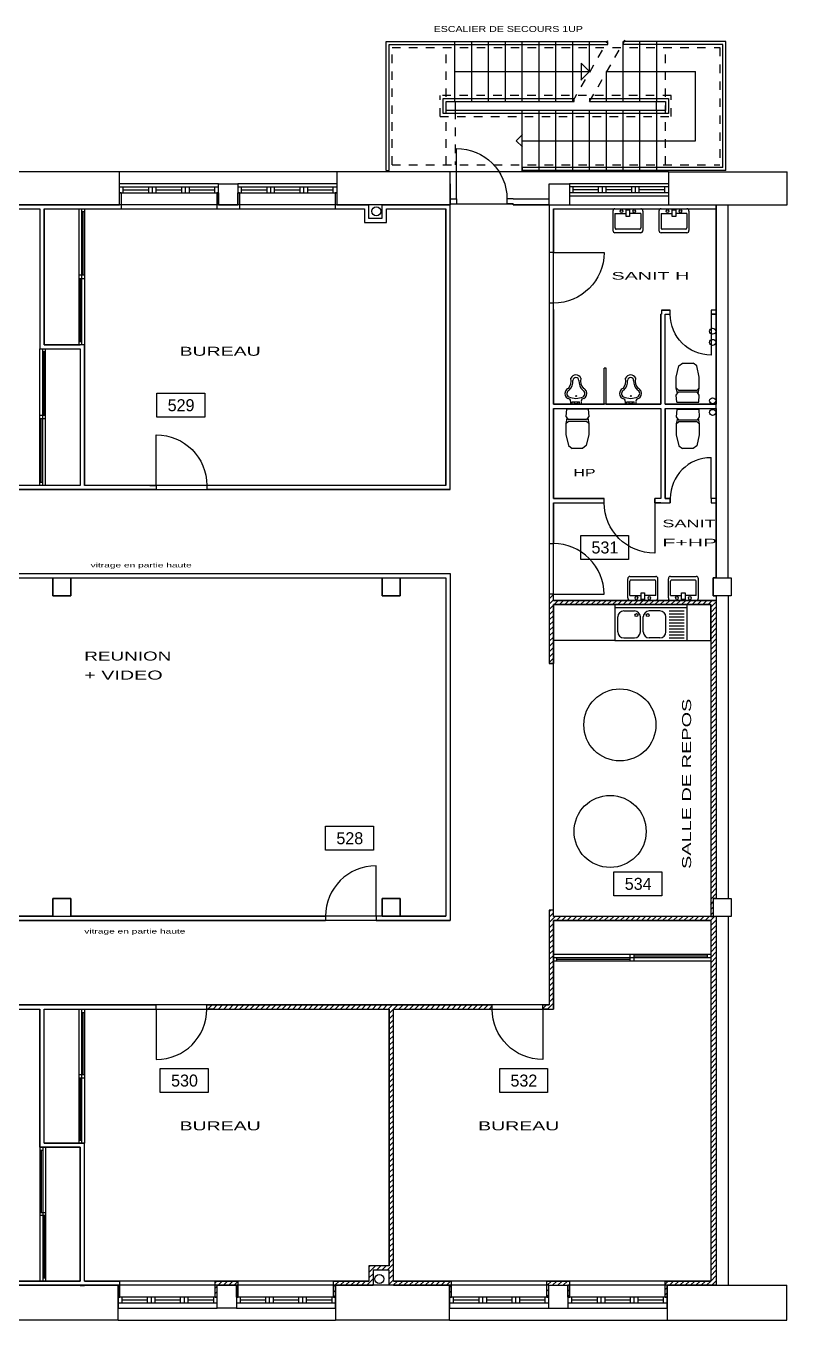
# Model space of a CAD drawing. Extents: x -18.1 to 35.5, y -11.5 to 10.4.
# Drawn here: x 22.8 to 35.47, y -11.17 to 10.39 of the extents above; entities that cross this region are included whole.
import ezdxf

# ---------------------------------------------------------------- set-up
doc = ezdxf.new("R2010")
doc.units = 0
doc.header["$MEASUREMENT"] = 0
doc.linetypes.add('_DASHED', pattern=[0.282222, 0.141111, -0.141111])
doc.linetypes.add('TRAIT_PLEIN', pattern=[0])
for name, color, linetype in [('CLOIS5', 2, 'TRAIT_PLEIN'), ('ESCALIERS', 3, 'TRAIT_PLEIN'), ('MUR', 7, 'TRAIT_PLEIN'), ('PORTE', 3, 'Continuous'), ('SANITAIRE', 6, 'TRAIT_PLEIN'), ('SPACES', 150, 'TRAIT_PLEIN'), ('TEXTES', 6, 'TRAIT_PLEIN'), ('VITRE', 1, 'TRAIT_PLEIN')]:
    doc.layers.add(name, color=color, linetype=linetype)

msp = doc.modelspace()

# ---------------------------------------------------------------- hatches: boundary and pattern name
at = {"layer": 'CLOIS5'}
h = msp.add_hatch(dxfattribs=at)
h.set_pattern_fill('ANSI31', color=256, scale=0.5, style=0)
h.paths.add_polyline_path([(34.295, 0.817), (31.585, 0.817), (31.585, 0.921), (31.515, 0.921), (31.515, 0.816), (31.515, -0.234), (31.585, -0.234), (31.585, 0.747), (34.203, 0.747), (34.203, -4.147), (34.203, -4.447), (34.243, -4.447), (34.243, -4.147), (34.243, -4.147), (34.295, -4.147)])
h = msp.add_hatch(dxfattribs=at)
h.set_pattern_fill('ANSI31', color=256, scale=0.5, style=0)
h.paths.add_polyline_path([(34.295, -4.447), (31.585, -4.447), (31.585, -4.343), (31.515, -4.343), (31.515, -4.447), (31.515, -5.92), (31.406, -5.92), (31.406, -5.99), (31.51, -5.99), (31.585, -5.99), (31.585, -5.117), (31.585, -4.517), (34.203, -4.517), (34.203, -10.522), (33.445, -10.522), (33.445, -10.592), (33.475, -10.592), (33.475, -10.592), (34.295, -10.592)])
h.paths.add_polyline_path([(31.855, -10.522), (31.475, -10.522), (31.475, -10.592), (31.505, -10.592), (31.505, -10.592), (31.825, -10.592), (31.825, -10.592), (31.855, -10.592)], flags=16)
h = msp.add_hatch(dxfattribs=at)
h.set_pattern_fill('ANSI31', color=256, scale=0.5, style=0)
h.paths.add_polyline_path([(30.566, -5.92), (30.46, -5.92), (25.812, -5.92), (25.812, -5.99), (25.917, -5.99), (28.85, -5.99), (28.85, -10.27), (28.511, -10.27), (28.511, -10.522), (27.925, -10.522), (27.925, -10.592), (27.955, -10.592), (27.955, -10.592), (28.581, -10.592), (28.581, -10.34), (28.85, -10.34), (28.85, -10.592), (29.855, -10.592), (29.855, -10.592), (29.885, -10.592), (29.885, -10.522), (28.92, -10.522), (28.92, -5.99), (30.46, -5.99), (30.566, -5.99)])
h.paths.add_polyline_path([(26.335, -10.522), (25.955, -10.522), (25.955, -10.592), (25.985, -10.592), (25.985, -10.592), (26.305, -10.592), (26.305, -10.592), (26.335, -10.592)], flags=17)
h = msp.add_hatch(dxfattribs=at)
h.set_pattern_fill('ANSI31', color=256, scale=0.5, style=0)
h.paths.add_polyline_path([(25.985, -10.592), (25.955, -10.592), (25.955, -10.792), (25.985, -10.792)])
h.paths.add_polyline_path([(26.335, -10.592), (26.305, -10.592), (26.305, -10.792), (26.335, -10.792)])
h.paths.add_polyline_path([(27.955, -10.592), (27.925, -10.592), (27.925, -10.792), (27.955, -10.792)])
h.paths.add_polyline_path([(29.885, -10.592), (29.855, -10.592), (29.855, -10.792), (29.885, -10.792)])
h = msp.add_hatch(dxfattribs=at)
h.set_pattern_fill('ANSI31', color=256, scale=0.5, style=0)
h.paths.add_polyline_path([(31.505, -10.592), (31.475, -10.592), (31.475, -10.792), (31.505, -10.792)])
h.paths.add_polyline_path([(31.855, -10.592), (31.825, -10.592), (31.825, -10.792), (31.855, -10.792)])
h.paths.add_polyline_path([(33.475, -10.592), (33.445, -10.592), (33.445, -10.792), (33.475, -10.792)])

# ---------------------------------------------------------------- linework, layer by layer
for p, q in [((24.39, 7.604), (24.36, 7.604)), ((24.36, 7.408), (24.36, 7.604)), ((24.39, 7.604), (24.39, 7.341)), ((26.01, 7.604), (25.98, 7.604)), ((25.98, 7.604), (25.98, 7.341)), ((26.01, 7.604), (26.01, 7.408)), ((26.36, 7.604), (26.33, 7.604)), ((26.33, 7.408), (26.33, 7.604)), ((26.36, 7.604), (26.36, 7.341)), ((27.98, 7.604), (27.95, 7.604)), ((27.95, 7.604), (27.95, 7.341)), ((27.98, 7.604), (27.98, 7.408)), ((18.887, 7.341), (23.035, 7.341)), ((22.509, 7.408), (24.36, 7.408)), ((23.035, 7.341), (23.035, 5.006)), ((23.105, 7.341), (28.436, 7.341)), ((23.105, 7.341), (23.105, 5.076)), ((26.01, 7.408), (26.33, 7.408)), ((27.98, 7.408), (28.506, 7.408)), ((28.436, 7.341), (28.436, 7.114)), ((28.506, 7.409), (28.506, 7.184)), ((28.735, 7.184), (28.735, 7.409)), ((28.735, 7.408), (29.865, 7.408)), ((28.805, 7.114), (28.807, 7.341)), ((28.807, 7.341), (29.794, 7.341)), ((29.795, 2.733), (29.795, 7.341)), ((29.865, 7.504), (29.865, 7.404)), ((29.865, 7.504), (29.969, 7.504)), ((29.865, 7.424), (29.969, 7.424)), ((29.865, 2.663), (29.865, 7.404)), ((29.969, 7.504), (29.969, 7.424)), ((30.915, 7.504), (30.81, 7.504)), ((30.81, 7.504), (30.81, 7.424)), ((30.915, 7.424), (30.81, 7.424)), ((30.915, 7.504), (31.515, 7.504)), ((30.915, 7.408), (30.915, 7.424)), ((31.515, 7.408), (30.915, 7.408)), ((31.515, 7.408), (31.515, 7.504)), ((31.515, 7.408), (31.515, 6.714)), ((31.515, 7.408), (34.295, 7.408)), ((31.585, 7.341), (31.585, 6.714)), ((31.586, 7.341), (34.295, 7.341)), ((34.295, 7.408), (34.295, 7.341)), ((28.506, 7.184), (28.735, 7.184)), ((28.436, 7.114), (28.805, 7.114)), ((31.515, 6.714), (31.515, 6.61)), ((31.585, 6.714), (31.585, 6.61)), ((31.585, 6.61), (31.515, 6.61)), ((31.585, 5.769), (31.515, 5.769)), ((31.515, 5.769), (31.515, 5.664)), ((31.515, 5.664), (31.515, 1.866)), ((31.585, 5.664), (31.585, 5.769)), ((31.585, 5.664), (31.585, 4.084)), ((33.384, 5.654), (33.384, 5.584)), ((33.384, 5.654), (33.444, 5.654)), ((33.444, 5.654), (33.444, 5.649)), ((33.444, 5.649), (33.529, 5.649)), ((33.529, 5.584), (33.529, 5.649)), ((34.295, 5.649), (34.209, 5.649)), ((34.209, 5.649), (34.209, 5.584)), ((34.295, 5.649), (34.295, 5.584)), ((33.374, 5.584), (33.384, 5.584)), ((33.374, 4.084), (33.374, 5.584)), ((33.444, 5.584), (33.444, 5.584)), ((33.444, 4.084), (33.444, 5.584)), ((33.444, 5.584), (33.529, 5.584)), ((34.295, 5.584), (34.209, 5.584)), ((23.035, 5.006), (23.705, 5.006)), ((23.105, 5.076), (23.705, 5.076)), ((23.705, 5.077), (23.705, 5.076)), ((23.705, 5.077), (23.775, 5.077)), ((23.705, 5.006), (23.705, 2.733)), ((23.775, 5.077), (23.775, 2.733)), ((32.46, 4.683), (32.43, 4.683)), ((32.43, 4.084), (32.43, 4.683)), ((32.46, 4.084), (32.46, 4.683)), ((31.585, 4.084), (32.43, 4.084)), ((31.585, 4.014), (31.585, 2.514)), ((31.585, 4.014), (33.374, 4.014)), ((32.46, 4.084), (33.374, 4.084)), ((33.374, 4.014), (33.374, 2.514)), ((33.444, 4.084), (34.295, 4.084)), ((33.444, 4.014), (34.295, 4.014)), ((33.444, 4.014), (33.444, 2.514)), ((34.295, 4.014), (34.295, 4.084)), ((24.867, 2.663), (21.633, 2.663)), ((23.035, 2.733), (21.737, 2.733)), ((23.705, 2.733), (23.035, 2.733)), ((24.867, 2.733), (23.775, 2.733)), ((24.867, 2.733), (24.972, 2.733)), ((24.972, 2.663), (24.867, 2.663)), ((24.972, 2.733), (24.972, 2.663)), ((25.917, 2.733), (25.812, 2.733)), ((25.812, 2.733), (25.812, 2.663)), ((25.917, 2.663), (25.812, 2.663)), ((29.795, 2.733), (25.917, 2.733)), ((29.865, 2.663), (25.917, 2.663)), ((31.585, 2.514), (32.324, 2.514)), ((31.585, 2.444), (31.585, 1.866)), ((31.585, 2.444), (32.324, 2.444)), ((32.324, 2.514), (32.429, 2.514)), ((32.324, 2.444), (32.429, 2.444)), ((32.429, 2.444), (32.429, 2.514)), ((33.27, 2.444), (33.27, 2.514)), ((33.27, 2.514), (33.27, 2.444)), ((33.374, 2.514), (33.27, 2.514)), ((33.374, 2.444), (33.27, 2.444)), ((33.374, 2.514), (33.374, 2.514)), ((33.374, 2.444), (33.529, 2.444)), ((33.444, 2.514), (33.529, 2.514)), ((33.444, 2.514), (33.529, 2.514)), ((33.529, 2.514), (33.529, 2.444)), ((34.295, 2.514), (34.209, 2.514)), ((34.209, 2.514), (34.209, 2.444)), ((34.209, 2.444), (34.295, 2.444)), ((34.295, 2.514), (34.295, 2.45)), ((31.515, 1.866), (31.515, 1.761)), ((31.585, 1.761), (31.515, 1.761)), ((31.585, 1.866), (31.585, 1.761)), ((21.632, 1.263), (29.865, 1.263)), ((21.737, 1.193), (29.795, 1.193)), ((29.795, 1.193), (29.795, -4.445)), ((29.865, 1.263), (29.865, -4.515)), ((31.515, 0.921), (31.515, 0.816)), ((31.585, 0.921), (31.515, 0.921)), ((31.585, 0.816), (31.585, 0.921)), ((31.515, 0.816), (31.515, -0.234)), ((31.585, 0.817), (34.295, 0.817)), ((31.585, 0.747), (31.585, -0.234)), ((31.585, 0.747), (34.203, 0.747)), ((31.585, 0.747), (31.585, -0.234)), ((34.203, 0.747), (34.203, -4.147)), ((34.295, 0.817), (34.295, -4.147)), ((31.585, -0.234), (31.515, -0.234)), ((34.203, -4.147), (34.203, -4.447)), ((34.295, -4.147), (34.243, -4.147)), ((34.243, -4.147), (34.243, -4.447)), ((20.503, -4.515), (27.685, -4.515)), ((20.682, -4.445), (27.685, -4.445)), ((27.685, -4.445), (27.79, -4.445)), ((27.685, -4.515), (27.79, -4.515)), ((27.79, -4.445), (27.79, -4.515)), ((29.035, -4.445), (28.63, -4.445)), ((28.63, -4.445), (28.63, -4.515)), ((28.63, -4.515), (28.735, -4.515)), ((28.735, -4.445), (29.795, -4.445)), ((28.735, -4.515), (29.865, -4.515)), ((31.515, -4.343), (31.515, -4.447)), ((31.585, -4.343), (31.515, -4.343)), ((31.515, -4.447), (31.515, -5.92)), ((31.585, -4.447), (31.585, -4.343)), ((34.295, -4.447), (31.585, -4.447)), ((31.585, -4.517), (31.585, -5.117)), ((34.203, -4.517), (31.585, -4.517)), ((34.203, -4.447), (34.243, -4.447)), ((34.203, -4.517), (34.203, -10.522)), ((34.295, -4.447), (34.295, -10.592)), ((31.585, -5.117), (31.585, -5.99)), ((21.633, -5.92), (24.972, -5.92)), ((21.737, -5.99), (23.035, -5.99)), ((23.035, -8.29), (23.035, -5.99)), ((23.105, -5.99), (23.775, -5.99)), ((23.105, -8.222), (23.105, -5.99)), ((23.775, -5.99), (24.867, -5.99)), ((24.867, -5.99), (24.972, -5.99)), ((24.972, -5.99), (24.972, -5.92)), ((25.812, -5.92), (30.46, -5.92)), ((25.812, -5.99), (25.812, -5.92)), ((25.917, -5.99), (25.812, -5.99)), ((25.917, -5.99), (28.85, -5.99)), ((28.85, -10.27), (28.85, -5.99)), ((28.92, -5.99), (30.46, -5.99)), ((28.92, -10.522), (28.92, -5.99)), ((30.46, -5.92), (30.566, -5.92)), ((30.46, -5.99), (30.566, -5.99)), ((30.566, -5.99), (30.566, -5.92)), ((31.406, -5.99), (31.406, -5.92)), ((31.406, -5.92), (31.51, -5.92)), ((31.51, -5.99), (31.406, -5.99)), ((31.51, -5.92), (31.515, -5.92)), ((31.51, -5.99), (31.585, -5.99)), ((23.705, -8.29), (23.035, -8.29)), ((23.105, -8.222), (23.775, -8.222)), ((23.705, -10.522), (23.705, -8.29)), ((23.775, -10.522), (23.775, -8.222)), ((28.511, -10.27), (28.511, -10.522)), ((28.85, -10.27), (28.511, -10.27)), ((28.581, -10.34), (28.581, -10.592)), ((28.85, -10.34), (28.581, -10.34)), ((28.85, -10.592), (28.85, -10.34)), ((22.405, -10.522), (23.705, -10.522)), ((23.775, -10.522), (24.365, -10.522)), ((25.955, -10.522), (24.365, -10.522)), ((24.365, -10.792), (24.365, -10.522)), ((25.955, -10.522), (26.335, -10.522)), ((25.955, -10.792), (25.955, -10.522)), ((27.925, -10.522), (26.335, -10.522)), ((26.335, -10.792), (26.335, -10.522)), ((27.925, -10.522), (28.511, -10.522)), ((27.925, -10.792), (27.925, -10.522)), ((28.92, -10.522), (29.885, -10.522)), ((31.475, -10.522), (29.885, -10.522)), ((29.885, -10.792), (29.885, -10.522)), ((31.475, -10.522), (31.855, -10.522)), ((31.475, -10.792), (31.475, -10.522)), ((33.445, -10.522), (31.855, -10.522)), ((31.855, -10.792), (31.855, -10.522)), ((33.445, -10.792), (33.445, -10.522)), ((33.445, -10.522), (34.203, -10.522)), ((22.435, -10.592), (23.777, -10.592)), ((23.705, -10.593), (23.775, -10.593)), ((23.777, -10.592), (24.335, -10.592)), ((24.335, -10.792), (24.335, -10.592)), ((25.985, -10.592), (26.305, -10.592)), ((25.985, -10.792), (25.985, -10.592)), ((26.305, -10.792), (26.305, -10.592)), ((27.955, -10.592), (28.581, -10.592)), ((27.955, -10.792), (27.955, -10.592)), ((29.855, -10.592), (28.85, -10.592)), ((28.922, -10.592), (29.855, -10.592)), ((29.855, -10.792), (29.855, -10.592)), ((31.505, -10.592), (31.825, -10.592)), ((31.505, -10.792), (31.505, -10.592)), ((31.825, -10.792), (31.825, -10.592)), ((33.475, -10.792), (33.475, -10.592)), ((33.475, -10.592), (34.299, -10.592)), ((34.295, -10.592), (33.475, -10.592)), ((33.475, -10.592), (33.475, -10.792)), ((24.335, -10.792), (24.365, -10.792)), ((25.955, -10.792), (25.985, -10.792)), ((26.305, -10.792), (26.335, -10.792)), ((27.925, -10.792), (27.955, -10.792)), ((29.855, -10.792), (29.885, -10.792)), ((31.475, -10.792), (31.505, -10.792)), ((31.825, -10.792), (31.855, -10.792)), ((33.445, -10.792), (33.475, -10.792))]:
    msp.add_line(p, q, dxfattribs=at)
at = {"layer": 'ESCALIERS', "linetype": '_DASHED'}
for p, q in [((31.905, 9.125), (32.492, 10.141)), ((32.185, 9.125), (32.777, 10.15)), ((28.897, 10.025), (34.357, 10.025)), ((28.897, 8.075), (28.897, 10.025)), ((29.799, 8.075), (29.799, 10.025)), ((33.451, 8.075), (33.451, 10.025)), ((34.357, 10.025), (34.357, 8.075)), ((33.546, 9.23), (29.697, 9.23)), ((29.697, 8.875), (29.697, 9.23)), ((33.546, 8.875), (33.546, 9.23)), ((29.697, 8.875), (33.548, 8.875)), ((29.947, 8.975), (29.947, 8.075)), ((28.897, 8.075), (34.357, 8.075))]:
    msp.add_line(p, q, dxfattribs=at)
at = {"layer": 'ESCALIERS'}
for p, q in [((28.797, 10.125), (32.492, 10.125)), ((28.797, 7.978), (28.797, 10.125)), ((28.847, 10.075), (32.492, 10.075)), ((28.847, 7.978), (28.847, 10.075)), ((29.945, 9.125), (29.945, 10.125)), ((30.225, 9.125), (30.225, 10.125)), ((30.505, 9.125), (30.505, 10.125)), ((30.785, 9.125), (30.785, 10.125)), ((31.065, 9.125), (31.065, 10.125)), ((31.345, 9.125), (31.345, 10.125)), ((31.625, 9.125), (31.625, 10.125)), ((31.905, 9.125), (31.905, 10.125)), ((32.185, 9.625), (32.185, 10.125)), ((32.492, 10.075), (32.492, 10.125)), ((32.745, 9.125), (32.745, 10.125)), ((32.745, 10.125), (32.745, 10.075)), ((34.455, 10.125), (32.745, 10.125)), ((34.405, 10.075), (32.745, 10.075)), ((33.025, 9.125), (33.025, 10.125)), ((33.305, 9.125), (33.305, 10.125)), ((34.405, 8.028), (34.405, 10.075)), ((34.455, 7.978), (34.455, 10.125)), ((32.185, 9.625), (32.043, 9.768)), ((32.043, 9.768), (32.043, 9.485)), ((29.945, 9.625), (32.185, 9.625)), ((32.185, 9.625), (32.042, 9.482)), ((32.465, 9.125), (32.465, 9.625)), ((32.465, 9.625), (33.95, 9.625)), ((33.95, 8.475), (33.95, 9.625)), ((29.747, 9.175), (31.93, 9.175)), ((29.747, 8.925), (29.747, 9.175)), ((29.797, 9.125), (31.93, 9.125)), ((29.797, 8.975), (29.797, 9.125)), ((31.93, 9.125), (31.93, 9.175)), ((32.185, 9.175), (32.185, 9.125)), ((32.185, 9.175), (33.501, 9.175)), ((32.185, 9.125), (33.451, 9.125)), ((33.451, 9.125), (33.451, 8.975)), ((33.501, 9.175), (33.501, 8.925)), ((33.501, 8.925), (29.747, 8.925)), ((33.451, 8.975), (29.797, 8.975)), ((31.065, 7.975), (31.065, 8.975)), ((31.345, 7.975), (31.345, 8.975)), ((31.625, 7.975), (31.625, 8.975)), ((31.905, 7.975), (31.905, 8.975)), ((32.185, 7.975), (32.185, 8.975)), ((32.465, 7.975), (32.465, 8.975)), ((32.745, 7.975), (32.745, 8.975)), ((33.025, 7.975), (33.025, 8.975)), ((33.305, 7.975), (33.305, 8.975)), ((30.965, 8.475), (31.069, 8.58)), ((30.965, 8.475), (31.069, 8.371)), ((31.065, 8.475), (33.95, 8.475)), ((28.797, 7.978), (28.847, 7.978)), ((31.065, 8.028), (31.065, 7.978)), ((34.405, 8.028), (31.065, 8.028)), ((34.455, 7.978), (31.065, 7.978))]:
    msp.add_line(p, q, dxfattribs=at)
at = {"layer": 'MUR'}
for p, q in [((29.797, 8.975), (29.797, 9.125)), ((29.797, 9.125), (29.947, 9.125)), ((29.947, 9.125), (29.947, 8.975)), ((33.301, 8.975), (33.301, 9.125)), ((33.301, 9.125), (33.451, 9.125)), ((33.451, 9.125), (33.451, 8.975)), ((29.947, 8.975), (29.797, 8.975)), ((33.451, 8.975), (33.301, 8.975)), ((24.36, 7.958), (22.509, 7.958)), ((27.98, 7.958), (24.36, 7.958)), ((24.36, 7.408), (24.36, 7.958)), ((27.98, 7.958), (27.98, 7.408)), ((29.865, 7.958), (27.98, 7.958)), ((29.865, 7.408), (29.865, 7.958)), ((33.5, 7.958), (29.869, 7.958)), ((33.5, 7.958), (33.5, 7.408)), ((33.5, 7.958), (35.474, 7.958)), ((35.474, 7.408), (35.474, 7.958)), ((26.01, 7.754), (24.36, 7.754)), ((26.01, 7.754), (26.33, 7.754)), ((26.01, 7.408), (26.01, 7.754)), ((26.33, 7.754), (26.33, 7.408)), ((27.98, 7.754), (26.33, 7.754)), ((29.865, 7.754), (29.865, 7.404)), ((31.515, 7.754), (31.85, 7.754)), ((31.515, 7.408), (31.515, 7.754)), ((31.85, 7.754), (31.85, 7.408)), ((33.5, 7.754), (31.85, 7.754)), ((31.85, 7.554), (33.5, 7.554)), ((24.36, 7.408), (22.509, 7.408)), ((29.865, 7.408), (24.36, 7.408)), ((31.515, 7.408), (35.474, 7.408)), ((34.295, 1.193), (34.295, 7.408)), ((34.495, 1.193), (34.495, 7.408)), ((23.249, 0.894), (23.249, 1.194)), ((23.249, 1.194), (23.549, 1.194)), ((23.549, 1.194), (23.549, 0.894)), ((28.735, 0.893), (28.735, 1.193)), ((28.735, 1.193), (29.035, 1.193)), ((29.035, 1.193), (29.035, 0.893)), ((34.243, 0.893), (34.243, 1.193)), ((34.243, 1.193), (34.543, 1.193)), ((34.295, 1.193), (34.495, 1.193)), ((34.543, 1.193), (34.543, 0.893)), ((23.549, 0.894), (23.249, 0.894)), ((29.035, 0.893), (28.735, 0.893)), ((34.543, 0.893), (34.243, 0.893)), ((34.495, 0.893), (34.295, 0.893)), ((34.295, 0.893), (34.295, -4.147)), ((34.495, 0.893), (34.495, -4.147)), ((23.249, -4.447), (23.249, -4.147)), ((23.249, -4.147), (23.549, -4.147)), ((23.549, -4.147), (23.549, -4.447)), ((28.735, -4.445), (28.735, -4.147)), ((28.735, -4.147), (29.035, -4.147)), ((29.035, -4.147), (29.035, -4.445)), ((34.243, -4.147), (34.543, -4.147)), ((34.243, -4.147), (34.243, -4.447)), ((34.295, -4.147), (34.495, -4.147)), ((34.543, -4.147), (34.543, -4.447)), ((23.549, -4.447), (23.249, -4.447)), ((29.035, -4.445), (28.735, -4.445)), ((34.543, -4.447), (34.243, -4.447)), ((34.495, -4.447), (34.295, -4.447)), ((34.295, -4.447), (34.295, -10.592)), ((34.495, -4.447), (34.495, -10.592)), ((24.335, -10.592), (22.435, -10.592)), ((24.335, -10.592), (24.335, -10.972)), ((24.335, -10.592), (24.335, -10.592)), ((24.335, -10.592), (24.335, -10.972)), ((25.985, -10.592), (24.335, -10.592)), ((24.335, -11.172), (24.335, -10.592)), ((26.305, -10.592), (25.985, -10.592)), ((25.985, -10.972), (25.985, -10.592)), ((26.305, -10.592), (26.305, -10.972)), ((27.955, -10.592), (26.305, -10.592)), ((27.955, -10.592), (27.955, -11.172)), ((29.855, -10.592), (27.955, -10.592)), ((27.955, -10.972), (27.955, -10.592)), ((27.955, -10.592), (27.955, -10.592)), ((27.955, -10.972), (27.955, -10.592)), ((28.511, -10.592), (28.581, -10.592)), ((29.855, -11.172), (29.855, -10.592)), ((29.855, -10.592), (29.855, -10.972)), ((31.505, -10.592), (29.855, -10.592)), ((31.505, -10.592), (31.825, -10.592)), ((31.505, -10.972), (31.505, -10.592)), ((31.825, -10.592), (31.825, -10.972)), ((33.475, -10.592), (31.825, -10.592)), ((33.475, -10.972), (33.475, -10.592)), ((33.475, -10.592), (33.475, -11.172)), ((33.475, -10.592), (35.47, -10.592)), ((35.47, -11.172), (35.47, -10.592)), ((24.335, -10.972), (24.335, -10.972)), ((24.335, -10.972), (25.985, -10.972)), ((26.305, -10.972), (25.985, -10.972)), ((26.305, -10.972), (27.955, -10.972)), ((27.955, -10.972), (27.955, -10.972)), ((29.855, -10.972), (31.505, -10.972)), ((31.505, -10.972), (31.825, -10.972)), ((31.825, -10.972), (33.475, -10.972)), ((24.335, -11.172), (22.435, -11.172)), ((24.335, -11.172), (27.955, -11.172)), ((29.855, -11.172), (27.955, -11.172)), ((29.855, -11.172), (33.478, -11.172)), ((33.475, -11.172), (35.47, -11.172))]:
    msp.add_line(p, q, dxfattribs=at)
for centre, major_axis, start_param, end_param in [((28.635, 7.298), (-0.053, 0.053), -0.785398, 5.497787), ((34.235, 5.301), (0.0354, 0.0354), 0.785398, 7.068583), ((34.235, 5.115), (0.0354, 0.0354), 0.785398, 7.068583), ((34.235, 4.142), (0.0354, 0.0354), 0.785398, 7.068583), ((34.235, 3.949), (0.0354, 0.0354), 0.785398, 7.068583), ((28.686, -10.486), (-0.053, 0.053), -0.785398, 5.497787)]:
    msp.add_ellipse(centre, major_axis=major_axis, ratio=1, start_param=start_param, end_param=end_param, dxfattribs=at)
at = {"layer": 'PORTE'}
for p, q in [((29.969, 7.504), (29.969, 8.345)), ((23.68, 7.337), (23.68, 5.077)), ((23.727, 7.337), (23.727, 5.077)), ((23.775, 7.337), (23.775, 5.077)), ((23.775, 7.287), (23.727, 7.287)), ((23.751, 7.287), (23.751, 6.232)), ((31.585, 6.61), (32.427, 6.61)), ((23.775, 6.232), (23.68, 6.232)), ((23.68, 6.181), (23.775, 6.181)), ((23.704, 6.181), (23.704, 5.127)), ((34.209, 5.584), (34.209, 4.904)), ((23.035, 2.738), (23.035, 5.008)), ((23.082, 2.738), (23.082, 5.008)), ((23.129, 2.738), (23.129, 5.008)), ((23.68, 5.127), (23.727, 5.127)), ((23.129, 4.958), (23.082, 4.958)), ((23.106, 3.898), (23.106, 4.958)), ((23.129, 3.898), (23.035, 3.898)), ((23.035, 3.848), (23.129, 3.848)), ((23.058, 2.788), (23.058, 3.848)), ((24.972, 2.733), (24.972, 3.574)), ((34.209, 2.514), (34.209, 3.195)), ((23.035, 2.788), (23.082, 2.788)), ((33.27, 2.444), (33.27, 1.603)), ((31.585, 0.921), (32.427, 0.921)), ((28.63, -4.445), (28.63, -3.604)), ((31.583, -5.078), (34.203, -5.078)), ((31.583, -5.133), (34.203, -5.133)), ((31.641, -5.187), (31.641, -5.133)), ((31.641, -5.16), (32.864, -5.16)), ((32.864, -5.187), (32.864, -5.078)), ((32.922, -5.078), (32.922, -5.187)), ((32.922, -5.105), (34.145, -5.105)), ((34.145, -5.078), (34.145, -5.133)), ((31.583, -5.187), (34.203, -5.187)), ((23.682, -6.002), (23.682, -8.222)), ((23.728, -6.002), (23.728, -8.222)), ((23.775, -6.002), (23.775, -8.222)), ((24.972, -5.99), (24.972, -6.831)), ((31.406, -5.99), (31.406, -6.831)), ((23.775, -6.051), (23.728, -6.051)), ((23.751, -6.051), (23.751, -7.087)), ((23.775, -7.087), (23.682, -7.087)), ((23.682, -7.136), (23.775, -7.136)), ((23.705, -7.136), (23.705, -8.173)), ((23.682, -8.173), (23.728, -8.173)), ((23.035, -8.29), (23.035, -10.52)), ((23.035, -8.339), (23.081, -8.339)), ((23.058, -8.339), (23.058, -9.38)), ((23.081, -8.29), (23.081, -10.52)), ((23.128, -8.29), (23.128, -10.52)), ((23.035, -9.38), (23.128, -9.38)), ((23.128, -9.43), (23.035, -9.43)), ((23.104, -9.43), (23.104, -10.471)), ((23.128, -10.471), (23.081, -10.471))]:
    msp.add_line(p, q, dxfattribs=at)
at = {"layer": 'PORTE', "extrusion": (0, 0, -1)}
for centre, major_axis, start_param, end_param in [((29.969, 7.504), (0.595, 0.595), -0.785398, 0.785398), ((31.585, 6.61), (-0.595, 0.595), 2.356195, 3.926991), ((34.209, 5.584), (0.481, 0.481), 2.356195, 3.926991), ((24.972, 2.733), (0.595, 0.595), -0.785398, 0.785398), ((33.27, 2.444), (0.595, 0.595), 2.356195, 3.926991), ((31.406, -5.99), (0.595, 0.595), 2.356195, 3.926991)]:
    msp.add_ellipse(centre, major_axis=major_axis, ratio=1, start_param=start_param, end_param=end_param, dxfattribs=at)
at = {"layer": 'PORTE'}
for centre, major_axis, start_param, end_param in [((34.209, 2.514), (-0.481, 0.481), -0.785398, 0.785398), ((31.585, 0.921), (0.595, 0.595), 5.497787, 7.068584), ((28.63, -4.445), (-0.595, 0.595), -0.785398, 0.785398), ((24.972, -5.99), (-0.595, 0.595), 2.356195, 3.926991)]:
    msp.add_ellipse(centre, major_axis=major_axis, ratio=1, start_param=start_param, end_param=end_param, dxfattribs=at)
at = {"layer": 'SANITAIRE'}
for p, q in [((32.609, 7.341), (33.037, 7.341)), ((33.377, 7.341), (33.805, 7.341)), ((32.573, 7.301), (32.573, 6.981)), ((32.609, 7.261), (32.609, 7.021)), ((32.609, 7.261), (32.794, 7.261)), ((32.794, 7.213), (32.794, 7.325)), ((32.794, 7.325), (32.852, 7.325)), ((32.852, 7.213), (32.794, 7.213)), ((32.852, 7.325), (32.852, 7.213)), ((33.037, 7.261), (32.852, 7.261)), ((33.037, 7.261), (33.037, 7.021)), ((33.073, 7.301), (33.073, 6.981)), ((33.341, 7.301), (33.341, 6.981)), ((33.377, 7.261), (33.377, 7.021)), ((33.377, 7.261), (33.563, 7.261)), ((33.563, 7.213), (33.563, 7.325)), ((33.563, 7.325), (33.62, 7.325)), ((33.62, 7.213), (33.563, 7.213)), ((33.62, 7.325), (33.62, 7.213)), ((33.805, 7.261), (33.62, 7.261)), ((33.805, 7.261), (33.805, 7.021)), ((33.841, 7.301), (33.841, 6.981)), ((33.037, 6.941), (32.609, 6.941)), ((33.019, 7.001), (32.627, 7.001)), ((33.805, 6.941), (33.377, 6.941)), ((33.788, 7.001), (33.395, 7.001)), ((33.673, 4.724), (33.734, 4.769)), ((33.734, 4.769), (33.909, 4.769)), ((33.969, 4.724), (33.909, 4.769)), ((33.63, 4.537), (33.673, 4.724)), ((33.63, 4.358), (33.63, 4.537)), ((34.012, 4.537), (33.969, 4.724)), ((34.012, 4.358), (34.012, 4.537)), ((33.648, 4.264), (33.63, 4.358)), ((33.63, 4.358), (33.668, 4.32)), ((33.668, 4.32), (33.975, 4.32)), ((34.012, 4.358), (33.975, 4.32)), ((33.994, 4.264), (34.012, 4.358)), ((31.87, 4.133), (31.87, 4.084)), ((31.898, 4.084), (31.898, 4.127)), ((31.898, 4.127), (32.018, 4.127)), ((31.93, 4.127), (31.93, 4.084)), ((31.93, 4.099), (31.986, 4.099)), ((31.986, 4.127), (31.986, 4.084)), ((32.018, 4.084), (32.018, 4.127)), ((32.046, 4.133), (32.046, 4.084)), ((32.781, 4.133), (32.781, 4.084)), ((32.808, 4.084), (32.808, 4.127)), ((32.808, 4.127), (32.929, 4.127)), ((32.841, 4.127), (32.841, 4.084)), ((32.841, 4.099), (32.896, 4.099)), ((32.896, 4.127), (32.896, 4.084)), ((32.929, 4.084), (32.929, 4.127)), ((32.956, 4.133), (32.956, 4.084)), ((33.63, 4.237), (33.667, 4.292)), ((33.638, 4.118), (33.63, 4.237)), ((33.638, 4.118), (34.004, 4.118)), ((33.667, 4.292), (33.976, 4.292)), ((34.012, 4.237), (33.976, 4.292)), ((34.004, 4.118), (34.012, 4.237)), ((31.799, 4.001), (31.791, 3.882)), ((31.791, 3.882), (31.827, 3.828)), ((32.164, 4.001), (31.799, 4.001)), ((31.87, 4.084), (31.898, 4.084)), ((31.93, 4.084), (31.986, 4.084)), ((32.046, 4.084), (32.018, 4.084)), ((32.172, 3.882), (32.136, 3.828)), ((32.164, 4.001), (32.172, 3.882)), ((32.781, 4.084), (32.808, 4.084)), ((32.841, 4.084), (32.896, 4.084)), ((32.956, 4.084), (32.929, 4.084)), ((33.638, 3.995), (33.63, 3.877)), ((34.004, 3.995), (33.638, 3.995)), ((34.004, 3.995), (34.012, 3.877)), ((31.809, 3.855), (31.791, 3.762)), ((31.791, 3.762), (31.828, 3.799)), ((31.791, 3.762), (31.791, 3.583)), ((32.136, 3.828), (31.827, 3.828)), ((32.135, 3.799), (31.828, 3.799)), ((32.172, 3.762), (32.135, 3.799)), ((32.154, 3.855), (32.172, 3.762)), ((32.172, 3.762), (32.172, 3.583)), ((33.63, 3.877), (33.667, 3.822)), ((33.648, 3.85), (33.63, 3.756)), ((33.63, 3.756), (33.668, 3.793)), ((33.63, 3.756), (33.63, 3.577)), ((33.976, 3.822), (33.667, 3.822)), ((33.975, 3.793), (33.668, 3.793)), ((34.012, 3.756), (33.975, 3.793)), ((34.012, 3.877), (33.976, 3.822)), ((33.994, 3.85), (34.012, 3.756)), ((34.012, 3.756), (34.012, 3.577)), ((31.791, 3.583), (31.834, 3.395)), ((32.172, 3.583), (32.129, 3.395)), ((33.63, 3.577), (33.673, 3.39)), ((34.012, 3.577), (33.969, 3.39)), ((31.834, 3.395), (31.894, 3.35)), ((32.069, 3.35), (31.894, 3.35)), ((32.129, 3.395), (32.069, 3.35)), ((33.673, 3.39), (33.734, 3.345)), ((33.909, 3.345), (33.734, 3.345)), ((33.969, 3.39), (33.909, 3.345)), ((32.822, 0.857), (32.822, 1.177)), ((32.858, 1.217), (33.287, 1.217)), ((32.858, 0.897), (32.858, 1.137)), ((32.876, 1.157), (33.269, 1.157)), ((33.287, 0.897), (33.287, 1.137)), ((33.322, 0.857), (33.322, 1.177)), ((33.497, 0.857), (33.497, 1.177)), ((33.533, 1.217), (33.961, 1.217)), ((33.533, 0.897), (33.533, 1.137)), ((33.55, 1.157), (33.943, 1.157)), ((33.961, 0.897), (33.961, 1.137)), ((33.997, 0.857), (33.997, 1.177)), ((32.858, 0.897), (33.044, 0.897)), ((33.044, 0.833), (33.044, 0.945)), ((33.044, 0.945), (33.101, 0.945)), ((33.101, 0.945), (33.101, 0.833)), ((33.287, 0.897), (33.101, 0.897)), ((33.533, 0.897), (33.718, 0.897)), ((33.718, 0.833), (33.718, 0.945)), ((33.718, 0.945), (33.775, 0.945)), ((33.775, 0.945), (33.775, 0.833)), ((33.961, 0.897), (33.775, 0.897)), ((32.604, 0.747), (31.585, 0.747)), ((31.585, 0.747), (31.585, 0.147)), ((33.804, 0.747), (32.604, 0.747)), ((32.604, 0.747), (32.604, 0.147)), ((33.804, 0.747), (32.604, 0.747)), ((32.604, 0.697), (33.804, 0.697)), ((33.287, 0.817), (32.858, 0.817)), ((33.101, 0.833), (33.044, 0.833)), ((33.961, 0.817), (33.533, 0.817)), ((33.775, 0.833), (33.718, 0.833)), ((33.804, 0.747), (33.804, 0.147)), ((33.804, 0.747), (33.804, 0.147)), ((33.804, 0.747), (33.804, 0.147)), ((33.804, 0.747), (33.804, 0.147)), ((34.203, 0.747), (33.804, 0.747)), ((34.203, 0.147), (34.203, 0.747)), ((32.656, 0.291), (32.656, 0.541)), ((32.756, 0.641), (32.931, 0.641)), ((33.031, 0.291), (33.031, 0.541)), ((33.08, 0.291), (33.08, 0.541)), ((33.356, 0.641), (33.18, 0.641)), ((33.456, 0.291), (33.456, 0.541)), ((33.759, 0.64), (33.509, 0.64)), ((33.759, 0.59), (33.509, 0.59)), ((33.759, 0.54), (33.509, 0.54)), ((33.759, 0.49), (33.509, 0.49)), ((33.759, 0.44), (33.509, 0.44)), ((33.759, 0.39), (33.509, 0.39)), ((33.759, 0.34), (33.509, 0.34)), ((33.759, 0.29), (33.509, 0.29)), ((33.759, 0.24), (33.509, 0.24)), ((32.604, 0.147), (31.585, 0.147)), ((32.604, 0.147), (33.804, 0.147)), ((32.756, 0.191), (32.931, 0.191)), ((33.356, 0.191), (33.18, 0.191)), ((33.759, 0.19), (33.509, 0.19)), ((33.804, 0.147), (34.203, 0.147))]:
    msp.add_line(p, q, dxfattribs=at)
for centre, radius in [((31.961, 4.222), 0.0073), ((32.871, 4.222), 0.0073), ((32.966, 0.572), 0.0246), ((33.154, 0.572), 0.0246), ((32.69, -1.257), 0.6), ((32.528, -3.032), 0.6)]:
    msp.add_circle(centre, radius, dxfattribs=at)
for centre, radius, start, end in [((31.958, 4.481), 0.0915, 22.7132, 157.0807), ((31.958, 4.481), 0.0496, 0, 180), ((32.869, 4.481), 0.0915, 22.7132, 157.0807), ((32.869, 4.481), 0.0496, 0, 180), ((31.867, 4.263), 0.0914, 112.5531, 156.0593), ((31.867, 4.263), 0.0602, 112.5528, 241.3243), ((31.689, 4.473), 0.191, 318.7876, 13.2319), ((31.689, 4.473), 0.22, 315.0883, 2.1277), ((32.227, 4.473), 0.22, 177.8723, 224.9117), ((32.227, 4.473), 0.191, 166.7681, 221.2124), ((32.049, 4.263), 0.0602, 298.6757, 67.4472), ((32.049, 4.263), 0.0914, 23.9406, 67.4469), ((32.778, 4.263), 0.0914, 112.5531, 156.0593), ((32.778, 4.263), 0.0602, 112.5528, 241.3243), ((32.599, 4.473), 0.191, 318.7876, 13.2319), ((32.599, 4.473), 0.22, 315.0883, 2.1277), ((33.138, 4.473), 0.22, 177.8723, 224.9117), ((33.138, 4.473), 0.191, 166.7681, 221.2124), ((32.96, 4.263), 0.0602, 298.6757, 67.4472), ((32.96, 4.263), 0.0914, 23.9406, 67.4469), ((31.867, 4.263), 0.0918, 156.0596, 242.3165), ((31.821, 4.133), 0.049, 0.1549, 86.2177), ((31.958, 4.451), 0.269, 243.5367, 296.4633), ((32.095, 4.133), 0.049, 93.7823, 179.8451), ((32.049, 4.263), 0.0918, 297.6835, 23.9404), ((32.778, 4.263), 0.0918, 156.0596, 242.3165), ((32.732, 4.133), 0.049, 0.1549, 86.2177), ((32.869, 4.451), 0.269, 243.5367, 296.4633), ((33.006, 4.133), 0.049, 93.7823, 179.8451), ((32.96, 4.263), 0.0918, 297.6835, 23.9404), ((32.756, 0.541), 0.1, 90, 180), ((32.931, 0.541), 0.1, 360, 90), ((33.18, 0.541), 0.1, 90, 180), ((33.356, 0.541), 0.1, 0, 90), ((32.756, 0.291), 0.1, 180, 270), ((32.931, 0.291), 0.1, 270, 0), ((33.18, 0.291), 0.1, 180, 270), ((33.356, 0.291), 0.1, 270, 0)]:
    msp.add_arc(centre, radius, start, end, dxfattribs=at)
for centre, major_axis, ratio, start_param, end_param in [((32.609, 7.301), (0, 0.04), 0.892858, 0, 1.570796), ((33.037, 7.301), (0, 0.04), 0.892858, -1.570796, 0), ((33.377, 7.301), (0, 0.04), 0.892858, 0, 1.570796), ((33.805, 7.301), (0, 0.04), 0.892858, -1.570796, 0), ((32.716, 7.301), (0, 0.024), 0.892857, 3.141593, 9.424778), ((32.93, 7.301), (0, 0.024), 0.892857, 3.141593, 9.424778), ((33.484, 7.301), (0, 0.024), 0.892857, 3.141593, 9.424778), ((33.698, 7.301), (0, 0.024), 0.892857, 3.141593, 9.424778), ((32.609, 6.981), (0, 0.04), 0.892858, 1.570796, 3.141593), ((32.627, 7.021), (0, 0.02), 0.892857, 1.570796, 3.141593), ((33.019, 7.021), (0, 0.02), 0.892857, 3.141593, 4.712389), ((33.037, 6.981), (0, 0.04), 0.892858, 3.141593, 4.712389), ((33.377, 6.981), (0, 0.04), 0.892858, 1.570796, 3.141593), ((33.395, 7.021), (0, 0.02), 0.892857, 1.570796, 3.141593), ((33.788, 7.021), (0, 0.02), 0.892857, 3.141593, 4.712389), ((33.805, 6.981), (0, 0.04), 0.892858, 3.141593, 4.712389), ((32.858, 1.177), (0, 0.04), 0.892858, 0, 1.570796), ((32.876, 1.137), (0, 0.02), 0.892857, 0, 1.570796), ((33.269, 1.137), (0, 0.02), 0.892857, -1.570796, 0), ((33.287, 1.177), (0, 0.04), 0.892858, -1.570796, 0), ((33.533, 1.177), (0, 0.04), 0.892858, 0, 1.570796), ((33.55, 1.137), (0, 0.02), 0.892857, 0, 1.570796), ((33.943, 1.137), (0, 0.02), 0.892857, -1.570796, 0), ((33.961, 1.177), (0, 0.04), 0.892858, -1.570796, 0), ((32.858, 0.857), (0, 0.04), 0.892858, 1.570796, 3.141593), ((33.287, 0.857), (0, 0.04), 0.892858, 3.141593, 4.712389), ((33.533, 0.857), (0, 0.04), 0.892858, 1.570796, 3.141593), ((33.961, 0.857), (0, 0.04), 0.892858, 3.141593, 4.712389)]:
    msp.add_ellipse(centre, major_axis=major_axis, ratio=ratio, start_param=start_param, end_param=end_param, dxfattribs=at)
for centre in [(32.965, 0.857), (33.18, 0.857), (33.64, 0.857), (33.854, 0.857)]:
    msp.add_ellipse(centre, major_axis=(0, 0.024), ratio=0.892857, dxfattribs=at)
at = {"layer": 'SPACES'}
for points in [[(13.666, 2.663), (29.865, 2.663), (29.865, 7.424), (30.915, 7.424), (30.915, 7.408), (31.515, 7.408), (31.515, -0.234), (31.585, -0.234), (31.585, 0.747), (34.203, 0.747), (34.203, -4.447), (31.585, -4.447), (31.585, -4.343), (31.515, -4.343), (31.515, -5.92), (13.77, -5.92), (13.77, -2.702), (12.64, -2.702), (12.64, -0.746), (13.666, -0.746), (13.666, 2.663)], [(17.93, 7.341), (23.035, 7.341), (23.035, 5.006), (23.705, 5.006), (23.705, 2.733), (17.93, 2.733), (17.93, 7.341)], [(23.105, 7.341), (28.436, 7.341), (28.436, 7.114), (28.805, 7.114), (28.807, 7.341), (29.795, 7.341), (29.795, 2.733), (23.775, 2.733), (23.775, 5.077), (23.105, 5.076), (23.105, 7.341)], [(31.586, 7.341), (34.295, 7.341), (34.295, 5.649), (34.209, 5.649), (34.209, 5.584), (34.295, 5.584), (34.295, 4.084), (33.444, 4.084), (33.444, 5.584), (33.529, 5.584), (33.529, 5.649), (33.444, 5.649), (33.444, 5.654), (33.384, 5.654), (33.384, 5.584), (33.374, 5.584), (33.374, 4.084), (31.585, 4.084), (31.585, 7.341)], [(31.585, 4.014), (33.374, 4.014), (33.374, 2.514), (33.27, 2.514), (33.27, 2.444), (33.529, 2.444), (33.529, 2.514), (33.444, 2.514), (33.444, 4.014), (34.295, 4.014), (34.295, 2.514), (34.209, 2.514), (34.209, 2.444), (34.295, 2.444), (34.295, 1.193), (34.243, 1.193), (34.243, 0.893), (34.295, 0.893), (34.295, 0.817), (31.585, 0.817), (31.585, 2.444), (32.429, 2.444), (32.429, 2.514), (31.585, 2.514), (31.585, 4.014)], [(15.39, 1.263), (29.865, 1.263), (29.865, -4.515), (15.39, -4.515), (15.39, 1.263)], [(20.682, 1.193), (23.249, 1.193), (23.249, 0.894), (23.549, 0.894), (23.549, 1.193), (28.735, 1.193), (28.735, 0.893), (29.035, 0.893), (29.035, 1.193), (29.795, 1.193), (29.795, -4.445), (29.035, -4.445), (29.035, -4.147), (28.735, -4.147), (28.735, -4.445), (23.549, -4.445), (23.549, -4.147), (23.249, -4.147), (23.249, -4.445), (20.682, -4.445), (20.682, 1.193), (20.682, 1.193)], [(31.585, 0.747), (34.203, 0.747), (34.203, -4.447), (31.585, -4.447), (31.585, 0.747)], [(31.585, -4.517), (34.203, -4.517), (34.203, -10.522), (28.92, -10.522), (28.92, -5.99), (31.585, -5.99), (31.585, -4.517)], [(17.93, -5.99), (23.035, -5.99), (23.035, -8.29), (23.705, -8.29), (23.705, -10.522), (18.234, -10.522), (18.234, -10.326), (17.93, -10.326), (17.93, -5.99)], [(23.105, -5.99), (28.85, -5.99), (28.85, -10.27), (28.511, -10.27), (28.511, -10.522), (23.775, -10.522), (23.775, -8.222), (23.105, -8.222), (23.105, -5.99)]]:
    msp.add_lwpolyline(points, dxfattribs=at)
at = {"layer": 'TEXTES'}
for points in [[(24.982, 4.269), (25.781, 4.269), (25.781, 3.868), (24.982, 3.868)], [(32.038, 1.899), (32.836, 1.899), (32.836, 1.498), (32.038, 1.498)], [(27.79, -2.944), (28.589, -2.944), (28.589, -3.345), (27.79, -3.345)], [(32.592, -3.704), (33.39, -3.704), (33.39, -4.106), (32.592, -4.106)], [(25.038, -6.981), (25.837, -6.981), (25.837, -7.382), (25.038, -7.382)], [(30.689, -6.981), (31.487, -6.981), (31.487, -7.382), (30.689, -7.382)]]:
    msp.add_lwpolyline(points, close=True, dxfattribs=at)
at = {"layer": 'VITRE'}
for p, q in [((24.359, 7.704), (26.01, 7.704)), ((24.36, 7.604), (26.01, 7.604)), ((24.422, 7.604), (24.422, 7.704)), ((24.422, 7.654), (24.847, 7.654)), ((24.847, 7.604), (24.847, 7.704)), ((24.909, 7.604), (24.909, 7.704)), ((24.972, 7.604), (24.972, 7.704)), ((24.972, 7.654), (25.397, 7.654)), ((25.397, 7.604), (25.397, 7.704)), ((25.46, 7.604), (25.46, 7.704)), ((25.523, 7.604), (25.523, 7.704)), ((25.523, 7.654), (25.947, 7.654)), ((25.947, 7.604), (25.947, 7.704)), ((26.329, 7.704), (27.98, 7.704)), ((26.33, 7.604), (27.98, 7.604)), ((26.392, 7.604), (26.392, 7.704)), ((26.392, 7.654), (26.817, 7.654)), ((26.817, 7.604), (26.817, 7.704)), ((26.879, 7.604), (26.879, 7.704)), ((26.942, 7.604), (26.942, 7.704)), ((26.942, 7.654), (27.367, 7.654)), ((27.367, 7.604), (27.367, 7.704)), ((27.43, 7.604), (27.43, 7.704)), ((27.493, 7.604), (27.493, 7.704)), ((27.493, 7.654), (27.917, 7.654)), ((27.917, 7.604), (27.917, 7.704)), ((33.5, 7.704), (31.849, 7.704)), ((33.5, 7.604), (31.85, 7.604)), ((31.912, 7.604), (31.912, 7.704)), ((32.337, 7.654), (31.912, 7.654)), ((32.337, 7.604), (32.337, 7.704)), ((32.399, 7.604), (32.399, 7.704)), ((32.462, 7.604), (32.462, 7.704)), ((32.887, 7.654), (32.462, 7.654)), ((32.887, 7.604), (32.887, 7.704)), ((32.95, 7.604), (32.95, 7.704)), ((33.013, 7.604), (33.013, 7.704)), ((33.437, 7.654), (33.013, 7.654)), ((33.437, 7.604), (33.437, 7.704)), ((25.985, -10.892), (24.334, -10.892)), ((25.985, -10.792), (24.335, -10.792)), ((24.397, -10.792), (24.397, -10.892)), ((24.822, -10.842), (24.397, -10.842)), ((24.822, -10.792), (24.822, -10.892)), ((24.884, -10.792), (24.884, -10.892)), ((24.947, -10.792), (24.947, -10.892)), ((25.372, -10.842), (24.947, -10.842)), ((25.372, -10.792), (25.372, -10.892)), ((25.435, -10.792), (25.435, -10.892)), ((25.498, -10.792), (25.498, -10.892)), ((25.922, -10.842), (25.498, -10.842)), ((25.922, -10.792), (25.922, -10.892)), ((27.955, -10.892), (26.304, -10.892)), ((27.955, -10.792), (26.305, -10.792)), ((26.367, -10.792), (26.367, -10.892)), ((26.792, -10.842), (26.367, -10.842)), ((26.792, -10.792), (26.792, -10.892)), ((26.854, -10.792), (26.854, -10.892)), ((26.917, -10.792), (26.917, -10.892)), ((27.342, -10.842), (26.917, -10.842)), ((27.342, -10.792), (27.342, -10.892)), ((27.405, -10.792), (27.405, -10.892)), ((27.468, -10.792), (27.468, -10.892)), ((27.892, -10.842), (27.468, -10.842)), ((27.892, -10.792), (27.892, -10.892)), ((31.505, -10.792), (29.855, -10.792)), ((31.505, -10.892), (29.855, -10.892)), ((29.917, -10.792), (29.917, -10.892)), ((30.342, -10.842), (29.917, -10.842)), ((30.342, -10.792), (30.342, -10.892)), ((30.405, -10.792), (30.405, -10.892)), ((30.468, -10.792), (30.468, -10.892)), ((30.892, -10.842), (30.468, -10.842)), ((30.892, -10.792), (30.892, -10.892)), ((30.955, -10.792), (30.955, -10.892)), ((31.018, -10.792), (31.018, -10.892)), ((31.442, -10.842), (31.018, -10.842)), ((31.442, -10.792), (31.442, -10.892)), ((33.475, -10.792), (31.825, -10.792)), ((33.475, -10.892), (31.825, -10.892)), ((31.887, -10.792), (31.887, -10.892)), ((32.312, -10.842), (31.887, -10.842)), ((32.312, -10.792), (32.312, -10.892)), ((32.375, -10.792), (32.375, -10.892)), ((32.438, -10.792), (32.438, -10.892)), ((32.862, -10.842), (32.438, -10.842)), ((32.862, -10.792), (32.862, -10.892)), ((32.925, -10.792), (32.925, -10.892)), ((32.988, -10.792), (32.988, -10.892)), ((33.412, -10.842), (32.988, -10.842)), ((33.412, -10.792), (33.412, -10.892))]:
    msp.add_line(p, q, dxfattribs=at)

# ---------------------------------------------------------------- texts
at = {"layer": 'TEXTES'}
for s, height, width, p in [('ESCALIER DE SECOURS 1UP', 0.1, 1.322, (29.59, 10.286)), ('SANIT H', 0.125, 1.964114, (32.551, 6.161)), ('BUREAU', 0.15, 1.615778, (25.36, 4.892)), ('HP', 0.125, 1.5864, (31.917, 2.882)), ('SANIT     ', 0.125, 1.79792, (33.398, 2.036)), ('F+HP', 0.125, 2.1152, (33.398, 1.719)), ('vitrage en partie haute', 0.075, 1.686029, (23.879, 1.367)), ('REUNION  ', 0.15, 1.566815, (23.773, -0.185)), ('+ VIDEO', 0.15, 1.636762, (23.773, -0.502)), ('vitrage en partie haute', 0.075, 1.686029, (23.773, -4.732)), ('BUREAU', 0.15, 1.615778, (25.36, -8.011)), ('BUREAU', 0.15, 1.615778, (30.331, -8.011))]:
    msp.add_text(s, height=height, dxfattribs=dict(at, width=width)).set_placement(p)
at = {"layer": 'TEXTES', "width": 1.6525}
msp.add_text('SALLE DE REPOS', height=0.15, rotation=90, dxfattribs=at).set_placement((33.876, -3.657))
at = {"layer": 'TEXTES', "char_height": 0.2, "width": 0.775, "attachment_point": 5}
for s, insert in [('529', (25.385, 4.067)), ('531', (32.441, 1.697)), ('528', (28.194, -3.146)), ('534', (32.995, -3.906)), ('530', (25.442, -7.183)), ('532', (31.092, -7.183))]:
    msp.add_mtext(s, dxfattribs=dict(at, insert=insert))

doc.saveas('drawing.dxf')
